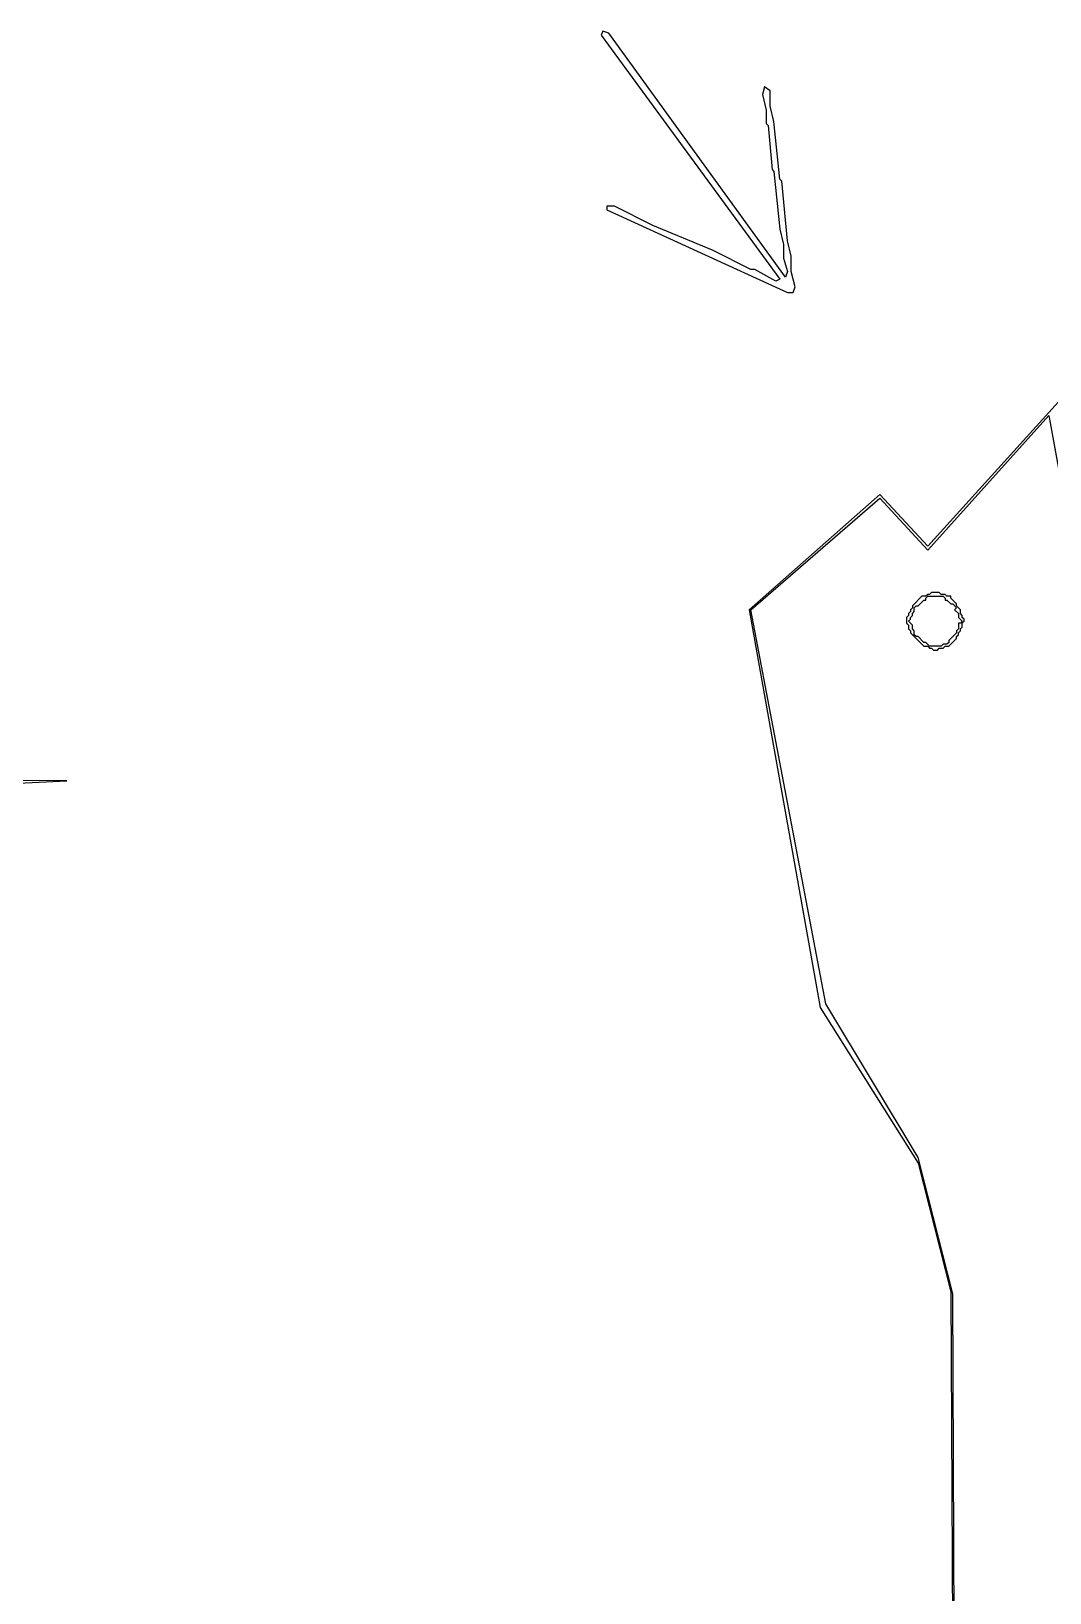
# Model space of a CAD drawing. Extents: x 17 to 323, y -435 to -5.
# Drawn here: x 206.2 to 259.2, y -291.1 to -209.8 of the extents above; entities that cross this region are included whole.
import ezdxf

# ---------------------------------------------------------------- set-up
doc = ezdxf.new("R2010")
doc.units = 0

msp = doc.modelspace()

# ---------------------------------------------------------------- linework, layer by layer
at = {"layer": 'CONTOURS'}
for p, q in [((236, -209.8), (235.9, -210)), ((235.9, -210), (245.2, -222.7)), ((236.3, -209.9), (236, -209.8)), ((245.5, -222.6), (236.3, -209.9)), ((244.4, -212.7), (244.3, -213.1)), ((244.7, -212.9), (244.4, -212.7)), ((244.3, -213.1), (244.5, -213.9)), ((244.7, -213.7), (244.7, -212.9)), ((244.5, -213.9), (244.5, -214.6)), ((244.9, -214.5), (244.7, -213.7)), ((245.2, -217.5), (244.9, -214.5)), ((244.5, -214.6), (244.6, -214.7)), ((244.6, -214.7), (244.8, -217)), ((244.8, -217), (244.9, -217.1)), ((244.9, -217.1), (245.2, -220.1)), ((245.3, -217.6), (245.2, -217.5)), ((245.6, -220.7), (245.3, -217.6)), ((236.6, -218.9), (236.2, -218.9)), ((236.2, -218.9), (236.2, -219.1)), ((236.2, -219.1), (245.6, -223.4)), ((238.6, -219.9), (236.6, -218.9)), ((241.7, -221.2), (238.6, -219.9)), ((245.2, -220.1), (245.4, -220.9)), ((245.4, -220.9), (245.4, -221.6)), ((245.8, -221.5), (245.6, -220.7)), ((243.7, -222.2), (241.7, -221.2)), ((245.4, -221.6), (245.6, -222.3)), ((245.8, -222.3), (245.8, -221.5)), ((243.9, -222.2), (243.7, -222.2)), ((245, -222.8), (243.9, -222.2)), ((245.6, -222.3), (245.5, -222.6)), ((246, -223.1), (245.8, -222.3)), ((245.2, -222.7), (245, -222.8)), ((245.6, -223.4), (245.9, -223.4)), ((245.9, -223.4), (246, -223.1)), ((263.2, -225.2), (252.9, -236.6)), ((252.9, -236.8), (259.2, -229.8)), ((259.2, -229.8), (267.8, -277.2)), ((250.4, -233.9), (243.6, -239.9)), ((252.9, -236.6), (250.4, -233.9)), ((243.7, -239.9), (250.4, -234.1)), ((250.4, -234.1), (252.9, -236.8)), ((252.6, -239.2), (252.1, -239.7)), ((252.4, -239.7), (252.7, -239.4)), ((252.8, -239.2), (252.6, -239.2)), ((252.7, -239.4), (252.8, -239.4)), ((252.9, -239.1), (252.8, -239.2)), ((252.8, -239.3), (252.9, -239.2)), ((252.8, -239.4), (252.8, -239.3)), ((253, -239.1), (252.9, -239.1)), ((252.9, -239.2), (253.7, -239.2)), ((253.1, -239), (253, -239.1)), ((253.5, -239), (253.1, -239)), ((253.6, -239.1), (253.5, -239)), ((253.8, -239.1), (253.6, -239.1)), ((253.7, -239.2), (253.8, -239.3)), ((253.9, -239.2), (253.8, -239.1)), ((253.8, -239.3), (253.8, -239.4)), ((253.8, -239.4), (253.9, -239.4)), ((254.1, -239.2), (253.9, -239.2)), ((253.9, -239.4), (254.1, -239.6)), ((254.1, -239.3), (254.1, -239.2)), ((254.4, -239.6), (254.1, -239.3)), ((254.1, -239.6), (254.2, -239.6)), ((254.2, -239.6), (254.4, -239.8)), ((254.4, -239.7), (254.4, -239.6)), ((243.6, -239.9), (247.3, -260.6)), ((247.6, -260.4), (243.7, -239.9)), ((251.9, -240.2), (251.8, -240.3)), ((251.8, -240.3), (251.8, -240.6)), ((252, -240), (251.9, -240.1)), ((251.9, -240.1), (251.9, -240.2)), ((251.9, -240.5), (252, -240.4)), ((252.1, -240.7), (251.9, -240.5)), ((252.1, -239.8), (252, -239.9)), ((252, -239.9), (252, -240)), ((252, -240.3), (252.1, -240.2)), ((252, -240.4), (252, -240.3)), ((252.1, -239.7), (252.1, -239.8)), ((252.1, -240.1), (252.2, -240)), ((252.1, -240.2), (252.1, -240.1)), ((252.2, -239.8), (252.3, -239.7)), ((252.2, -240), (252.2, -239.8)), ((252.3, -239.7), (252.4, -239.7)), ((254.4, -239.8), (254.3, -239.9)), ((254.3, -239.9), (254.5, -240.1)), ((254.6, -239.9), (254.4, -239.7)), ((254.5, -240.1), (254.5, -240.3)), ((254.5, -240.3), (254.7, -240.5)), ((254.6, -240.1), (254.6, -239.9)), ((254.7, -240.2), (254.6, -240.1)), ((254.7, -240.5), (254.6, -240.6)), ((254.7, -240.3), (254.7, -240.2)), ((254.8, -240.4), (254.7, -240.3)), ((254.7, -240.6), (254.8, -240.5)), ((254.8, -240.5), (254.8, -240.4)), ((251.8, -240.6), (251.9, -240.7)), ((251.9, -240.7), (251.9, -240.9)), ((251.9, -240.9), (252, -241)), ((252, -241), (252, -241.1)), ((252, -241.1), (252.7, -241.8)), ((252.1, -240.9), (252.1, -240.7)), ((252.2, -241), (252.1, -240.9)), ((252.2, -241.2), (252.2, -241)), ((252.3, -241.3), (252.2, -241.2)), ((252.4, -241.3), (252.3, -241.3)), ((252.7, -241.6), (252.4, -241.3)), ((254.4, -241.1), (254, -241.5)), ((254.5, -240.9), (254.4, -241)), ((254.4, -241), (254.4, -241.1)), ((254.4, -241.3), (254.5, -241.2)), ((254.4, -241.4), (254.4, -241.3)), ((254.6, -240.6), (254.5, -240.6)), ((254.5, -240.6), (254.5, -240.9)), ((254.5, -241.1), (254.6, -241)), ((254.5, -241.2), (254.5, -241.1)), ((254.6, -240.9), (254.7, -240.8)), ((254.6, -241), (254.6, -240.9)), ((254.7, -240.8), (254.7, -240.6)), ((252.8, -241.6), (252.7, -241.6)), ((252.7, -241.8), (252.9, -241.8)), ((253, -241.8), (252.8, -241.6)), ((252.9, -241.8), (253, -241.9)), ((253.6, -241.8), (253, -241.8)), ((253, -241.9), (253.1, -241.9)), ((253.1, -241.9), (253.2, -242)), ((253.2, -242), (253.4, -242)), ((253.4, -242), (253.5, -241.9)), ((253.5, -241.9), (253.7, -241.9)), ((253.7, -241.7), (253.6, -241.8)), ((253.9, -241.7), (253.7, -241.7)), ((253.7, -241.9), (253.8, -241.8)), ((253.8, -241.8), (254, -241.8)), ((254, -241.6), (253.9, -241.7)), ((254, -241.8), (254.4, -241.4)), ((254, -241.5), (254, -241.6)), ((208.1, -248.8), (150.1, -248.7)), ((202.1, -249.1), (208.1, -248.8)), ((247.3, -260.6), (252.4, -268.7)), ((252.4, -268.4), (247.6, -260.4)), ((254.2, -275.5), (252.4, -268.4)), ((252.4, -268.7), (254.1, -275.4)), ((254.1, -275.4), (254.4, -339.5)), ((254.5, -339.5), (254.2, -275.5))]:
    msp.add_line(p, q, dxfattribs=at)

doc.saveas('drawing.dxf')
